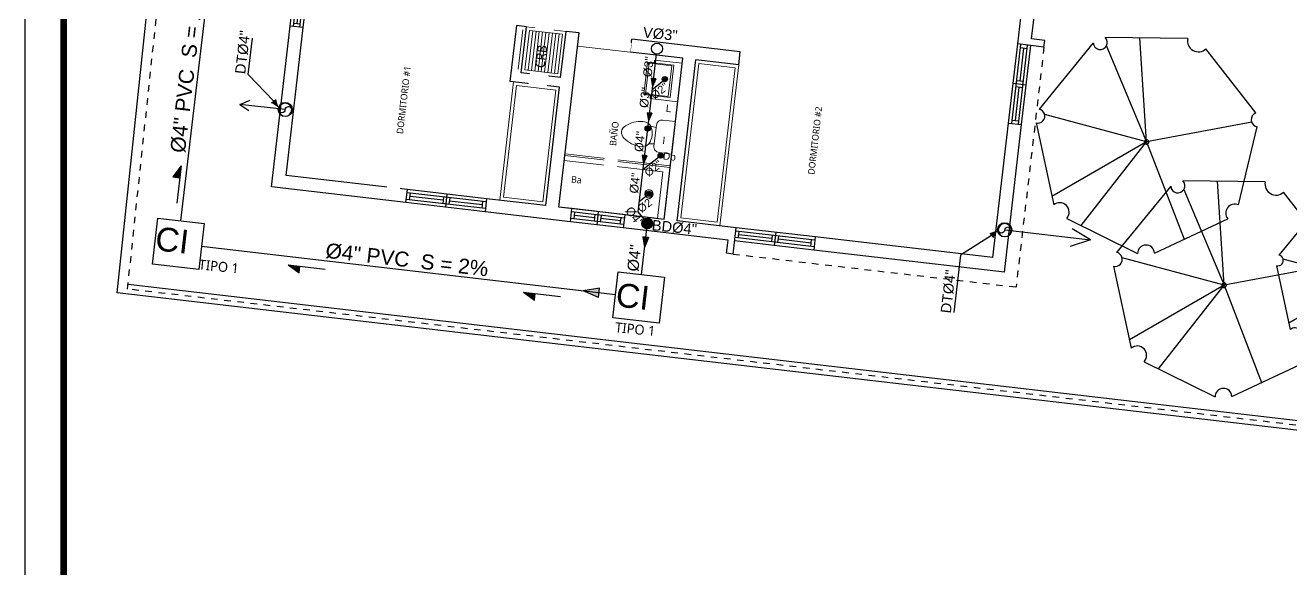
# Model space of a CAD drawing. Header units: feet. Extents: x 1019 to 2236, y -546 to 122.
# Drawn here: x 1054.27 to 1073.39, y 84.56 to 92.77 of the extents above; entities that cross this region are included whole.
import ezdxf

# ---------------------------------------------------------------- set-up
doc = ezdxf.new("R2010")
doc.units = ezdxf.units.FT
doc.header["$LTSCALE"] = 0.05
doc.header["$MEASUREMENT"] = 0
doc.linetypes.add('DASHDOT', pattern=[25.4, 12.7, -6.35, 0, -6.35])
doc.linetypes.add('HIDDEN', pattern=[9.524999999999999, 6.35, -3.175])
for name, color, linetype, lineweight in [('A-WALL', 7, 'Continuous', 25), ('arq-pisos', 251, 'Continuous', 5), ('closet', 8, 'Continuous', 5), ('I-FURN', 8, 'Continuous', 0), ('None', 7, 'Continuous', 5), ('P-SANR-FIXT', 8, 'Continuous', 9)]:
    doc.layers.add(name, color=color, linetype=linetype, lineweight=lineweight)
for name, color, linetype in [('AGUASNEGRAS', 4, 'Continuous'), ('ANNDTTEXT', 2, 'Continuous'), ('MARCO', 1, 'Continuous'), ('PERT-VENT', 8, 'Continuous'), ('PISO', 8, 'Continuous'), ('SOLAR', 2, 'DASHDOT'), ('TELEFONO', 3, 'DASHDOT'), ('TEXTO', 2, 'Continuous'), ('TEXXT', 2, 'Continuous'), ('TXT', 2, 'Continuous'), ('VUELO', 8, 'HIDDEN')]:
    doc.layers.add(name, color=color, linetype=linetype)
doc.layers.add('PLANTS', color=7, linetype='Continuous', true_color=0x005716)
doc.styles.add('ads', font='trebuc.ttf', dxfattribs={"height": 0.14})
doc.styles.add('DAMIAN', font='arial.ttf', dxfattribs={"height": 0.12})
doc.styles.add('grd', font='arial.ttf', dxfattribs={"height": 0.15})

# ---------------------------------------------------------------- blocks, each defined once
blk = doc.blocks.new('ARBOL4')
at = {"layer": 'PLANTS'}
for p, q in [((-0.2152249999999469, 0.439233999999459), (-0.4456980000000215, 0.1737880000000303)), ((0.1899800000000766, 0.4429339999996671), (-0.1577720000000511, 0.4574759999995592)), ((-0.1720059999998114, 0.4302120000001821), (-2.842170943040401e-14, -2.842170943040401e-14)), ((0.4654390000000319, 0.1266879999993478), (0.2585340000000258, 0.409627999999401)), ((-2.842170943040401e-14, -2.842170943040401e-14), (0.3816190000001995, 0.241315999999614)), ((-0.4742929999997898, 0.08768700000015883), (-0.409358999999796, -0.2639520000002733)), ((0.392021000000085, -0.274733000000225), (0.4821400000000438, 0.05578199999942512)), ((-2.842170943040401e-14, -2.842170943040401e-14), (-0.4366259999997339, -0.1162990000002821)), ((-0.3737299999998243, -0.2515890000004504), (-2.842170943040401e-14, -2.842170943040401e-14)), ((-2.842170943040401e-14, -2.842170943040401e-14), (-0.03092599999993695, -0.456175000000286)), ((0.4102560000000892, -0.2078570000003594), (-2.842170943040401e-14, -2.842170943040401e-14)), ((-2.842170943040401e-14, -2.842170943040401e-14), (0.3113290000000859, -0.3563519999998164)), ((-0.3758429999998327, -0.3099650000004033), (-0.04903399999969338, -0.4845290000003217)), ((0.01192100000022833, -0.4854180000002373), (0.3453370000001712, -0.3416919999999948))]:
    blk.add_line(p, q, dxfattribs=at)
for centre, radius, start, end in [((-0.1890739999999198, 0.4564700000000528), 0.031319, 213.3860779999999, 1.840691), ((0.2283990000000529, 0.4348030000000733), 0.03927, 168.050674, 320.127319), ((-0.473469999999935, 0.1352120000001094), 0.047533, 269.007996, 54.24858100000002), ((0.4743880000000615, 0.09137699999971005), 0.036427, 104.220505, 282.2873540000001), ((-2.842170943040401e-14, -2.842170943040401e-14), 0.01, 0, 180), ((-2.842170943040401e-14, -2.842170943040401e-14), 0.01, 180, 0), ((-0.3836719999999616, -0.2804550000001029), 0.030531, 284.858551, 147.280869), ((0.3713179999999454, -0.3100519999998426), 0.04094, 59.622765, 230.608597), ((-0.01854299999970976, -0.4840420000000734), 0.030495, 357.413361, 180.915833)]:
    blk.add_arc(centre, radius, start, end, dxfattribs=at)
blk = doc.blocks.new('A$C7FF54E45')
at = {"layer": 'SOLAR', "linetype": 'Continuous', "ltscale": 0.15}
blk.add_lwpolyline([(66.12439063489487, 33.19073778585782), (34.85326115934302, 30.69303219857058), (7.64207501328726, 28.4957053047721), (3.319787832314888, 28.11882106983016), (3.337749360746864, 28.27095638539677), (7.629523272532112, 28.64517999885947), (34.84118782851991, 30.8425455246751), (66.26041392086577, 33.35208002717455), (68.07844138191501, 13.24573084471501), (60.53048330554344, 11.74891307491532), (47.10206688813489, 9.085955476254487), (34.37258560389824, 6.546204599224227), (24.07346573315488, 4.556692042189896), (22.00701846450744, 4.130631699119592), (9.48062037922141, 1.695746566919575), (-0.01846821274951078, -0.1564250363915347), (-1.382724974519078e-07, 7.571654450089227e-07)], dxfattribs=at)
at = {"layer": 'SOLAR', "ltscale": 0.03}
blk.add_lwpolyline([(3.342090906178328, 28.19605037381348), (7.635799142909406, 28.57044265181576), (34.84722449393146, 30.76778886162284), (66.11763627584796, 33.26543715339218), (67.91689886889199, 13.36661673304383), (60.5013053518505, 11.89604786692011), (47.07280333487989, 9.233073293211948), (34.34368576593803, 6.693394983650723), (24.0440946311177, 4.70379139109), (21.97756189070714, 4.277713425441434), (9.45199902991493, 1.842990644436725), (-1.382724974519078e-07, 7.571654450089227e-07), (3.327512875918927, 28.18425269225123)], dxfattribs=at)
blk = doc.blocks.new('bath_sink_6127 - bath_sink_6127-V2-Nivel 1')
at = {"layer": 'I-FURN'}
for p, q in [((0.2932721242284484, 0.2973634196449613), (-0.1268150819034933, 0.2973634196449627)), ((-0.1268150819034933, 0.2973634196449627), (-0.1268150819034946, -0.289999999999918)), ((0.3948721242284947, 0.244197098343593), (-0.00517787577150471, 0.2441970983435943)), ((-0.005177875771504733, 0.2441970983435943), (-0.005177875771505523, -0.2447529016564045)), ((0.02540000000001694, -0.233573350081481), (0.02540000000001694, 0.2330175467686728)), ((0.02540000000001694, 0.2330175467686723), (0.3694721242284942, 0.2330175467686723)), ((0.2932721242284481, 0.2441970983435944), (0.2932721242284484, 0.2973634196449613)), ((0.3694721242284941, 0.2330175467686775), (0.3694721242284941, -0.2335733500814858)), ((0.3948721242284938, -0.2447529016564058), (0.3948721242284947, 0.244197098343593)), ((0.2932721242284472, -0.2899999999999167), (-0.1268150819034946, -0.2899999999999154)), ((-0.005177875771505523, -0.2447529016564045), (0.3948721242284938, -0.2447529016564058)), ((0.3694721242284942, -0.2335733500814807), (0.02540000000001696, -0.2335733500814807)), ((0.2932721242284472, -0.2899999999999167), (0.2932721242284473, -0.2447529016564057))]:
    blk.add_line(p, q, dxfattribs=at)
blk = doc.blocks.new('Toilet_-_Tank_-_3D_4840 - 17_ High_ Seat Not Visible-536545-Nivel 1')
at = {"layer": 'P-SANR-FIXT'}
for p, q in [((0.2476258363328864, 0.4889258363328838), (-0.2476258363328857, 0.4889258363328838)), ((-0.2476258363328857, 0.4889258363328838), (-0.2476258363328857, 0.2984499999999989)), ((0.2476258363328864, 0.2984499999999979), (0.2476258363328864, 0.4889258363328838)), ((-0.1587499999999996, 0.2095741636671119), (-0.1228227001383719, 0.2095741636671119)), ((-0.1228227001383719, 0.209574163667112), (-0.1323182423362183, 0.1269999999999984)), ((-0.1228227001383719, 0.209574163667112), (0.1228227001383716, 0.2095741636671112)), ((0.1323182423362183, 0.1269999999999985), (0.1228227001383717, 0.209574163667112)), ((0.1228227001383716, 0.2095741636671119), (0.1587500000000004, 0.2095741636671119))]:
    blk.add_line(p, q, dxfattribs=at)
for centre, radius, start, end in [((-0.1587499999999996, 0.2984499999999989), 0.08887583633288604, 179.9999999999996, 269.9999999999993), ((0.1587500000000005, 0.2984499999999978), 0.08887583633288583, 269.9999999999992, 359.9999999999994), ((-0.02331864923591017, 0.007910525712840958), 0.1673683974361928, 151.0596079578276, 182.709045809198), ((-0.08273453245117764, 0.04076452774261166), 0.09947412206910106, 119.8980596429818, 151.0596079578277), ((0.0004739876760373714, -0.1039508645836898), 0.2664058524199138, 90.10194035701348, 119.8980596429869), ((-0.0004739876760373714, -0.1039508645836898), 0.2664058524199137, 60.10194035701269, 89.89805964298655), ((0.0827345324511767, 0.04076452774261085), 0.09947412206910214, 28.9403920421724, 60.10194035701792), ((0.02331864923591057, 0.007910525712841026), 0.1673683974361924, 357.2909541908008, 28.9403920421724), ((0.2504921340931855, 0.02086643994664056), 0.4414855271105832, 182.7090458091983, 218.5058436468638), ((-0.2504921340931864, 0.0208664399466408), 0.4414855271105845, 321.4941563531354, 357.2909541908008), ((0.01132314851053924, -0.1694169915572533), 0.1358557053170789, 218.5058436468638, 265.2190295547949), ((-0.01132314851053903, -0.1694169915572534), 0.1358557053170788, 274.780970445204, 321.494156353135)]:
    blk.add_arc(centre, radius, start, end, dxfattribs=at)
blk = doc.blocks.new('A$C72735B25')
at = {"layer": 'PERT-VENT', "extrusion": (-1.278784469221317e-17, -1.317132383339921e-15, -1)}
for p, q in [((5.542845258332818e-07, -1.311699406869593e-07), (5.542842984596064e-07, 1.203204261639257)), ((0.05000055428459405, -1.311699406869593e-07), (0.0500005542845372, 1.203204261639257)), ((0.1000005542845486, 0.6482687319012257), (0.1000005542844917, 1.149373335422865)), ((0.1500005542847305, -1.311699406869593e-07), (0.1500005542845599, 1.203204261639257)), ((0.2000005542845713, -1.311699406869593e-07), (0.2000005542844008, 1.203204261639257)), ((0.2000005542845145, 0.6016020652346015), (5.542846963635384e-07, 0.6016020652346015)), ((0.1500005542846168, 0.6482687319013394), (0.05000055428465089, 0.6482687319012257)), ((0.1500005542846736, 0.5549353985679772), (0.05000055428465089, 0.5549353985680909)), ((0.1000005542846054, 0.04987092830617712), (0.1000005542845486, 0.5549353985680909)), ((0.05000055428436667, 0.04987092830629081), (0.1500005542848442, 0.04987092830617712))]:
    blk.add_line(p, q, dxfattribs=at)
at = {"layer": 'PERT-VENT', "extrusion": (-1.278784469221317e-17, 1.317132383339921e-15, -1)}
blk.add_line((0.05000055428436667, 1.153333202162912), (0.1500005542848442, 1.153333202163026), dxfattribs=at)
blk = doc.blocks.new('A$C7995192D')
at = {"layer": 'TELEFONO'}
blk.add_hatch(color=256, dxfattribs=at).paths.add_polyline_path([(0.6383035587205086, 0.1161778009482077), (0.4371526585673564, 0.1161778009482077), (0.4371526585673564, -3.711548397746902e-17)])
for p, q in [((0.6383035587205086, 0.1161778009482077), (0, 0.1161778009482077)), ((0.4371526585673564, 0), (0.4371526585673564, 0.1161778009482077)), ((0.6383035587205086, 0.1161778009482077), (0.4371526585673564, 0))]:
    blk.add_line(p, q, dxfattribs=at)
blk = doc.blocks.new('A$C206B62E9')
at = {"color": 2}
blk.add_circle((0.1249998011314801, 0.1250000739065626), 0.125000000000004, dxfattribs=at)
for centre, start, end in [((0.06261948669583717, 0.1288661275681307), 356.453599030686, 176.453599030686), ((0.1873801155670662, 0.1211340202450515), 176.453599030686, 356.453599030686)]:
    blk.add_arc(centre, 0.062500000000002, start, end, dxfattribs=at)

msp = doc.modelspace()

# ---------------------------------------------------------------- hatches: boundary and pattern name
at = {"layer": 'AGUASNEGRAS'}
for points in [[(1063.727718512156, 91.96690621250777), (1063.748126264942, 91.84378993723551), (1063.796281344282, 91.9589210882964)], [(1063.66824359502, 91.44701146408927), (1063.688651347806, 91.32389518881702), (1063.736806427146, 91.43902633987791)], [(1063.592590965284, 90.80356583573023), (1063.61299871807, 90.68044956045786), (1063.66115379741, 90.7955807115189)], [(1063.599602034041, 89.57160359977546), (1063.626132112662, 89.41155244192127), (1063.688733715805, 89.5612229383007)], [(1062.945397120317, 88.79397191653545), (1062.699164569772, 88.75315641096422), (1062.929426871894, 88.65684625228324)]]:
    msp.add_hatch(color=256, dxfattribs=at).paths.add_polyline_path(points)
at = {"layer": 'AGUASNEGRAS', "ltscale": 3}
h = msp.add_hatch(color=256, dxfattribs=at)
h.dxf.hatch_style = 1
edge = h.paths.add_edge_path()
edge.add_arc((1063.934937411709, 91.95419183204594), 0.03937495791755904, 83.35701266037803, 443.357012660378)
h = msp.add_hatch(color=256, dxfattribs=at)
h.dxf.hatch_style = 1
edge = h.paths.add_edge_path()
edge.add_arc((1063.674431178899, 91.20792833065236), 0.03937495791755904, 83.35701266037803, 443.357012660378)
h = msp.add_hatch(color=256, dxfattribs=at)
h.dxf.hatch_style = 1
edge = h.paths.add_edge_path()
edge.add_arc((1063.871215542434, 90.79921630039713), 0.03937495791755904, 83.35701266037803, 443.357012660378)
h = msp.add_hatch(color=256, dxfattribs=at)
h.dxf.hatch_style = 1
edge = h.paths.add_edge_path()
edge.add_arc((1063.693033612117, 90.21967353855153), 0.03937495791755904, 83.35701266037803, 443.357012660378)
h = msp.add_hatch(color=256, dxfattribs=at)
h.dxf.hatch_style = 1
edge = h.paths.add_edge_path()
edge.add_arc((1063.668175814462, 89.772678621368), 0.08123137722486716, 83.35701266037803, 443.357012660378)
at = {"layer": 'arq-pisos'}
h = msp.add_hatch(dxfattribs=at)
h.set_pattern_fill('AR-HBONE', color=256, scale=0.06, angle=90)
h.set_pattern_definition([(135, (856.7926709093537, 405.3665278798775), (-0.3394112549695428, 4.742829794065559e-17), [0.72, -0.24]), (225, (856.6229652818536, 405.5362335073775), (-0.3394112549695428, 4.742829794065559e-17), [0.72, -0.24])])
edge = h.paths.add_edge_path()
edge.add_line((1103.570164865582, 105.027872847373), (1103.832102220993, 105.8365067747257))
edge.add_line((1103.832102220993, 105.8365067747257), (1102.289148716652, 106.336145888488))
edge.add_line((1102.289148716652, 106.336145888488), (1097.934106870986, 92.88718464379667))
edge.add_arc((1096.982743335552, 93.19525512833992), 0.9999999999999731, 270.0736793270418, 342.05701266037374, ccw=False)
edge.add_line((1096.984029282045, 92.19525595516949), (1087.178435507194, 92.18264647581589))
edge.add_line((1087.178435507194, 92.18264647581589), (1087.178435507195, 95.35206495829459))
edge.add_line((1087.178435507195, 95.35206495829459), (1085.174362387643, 95.34948782536378))
edge.add_line((1085.174362387643, 95.34948782536378), (1085.178439943499, 92.17863079041626))
edge.add_line((1085.178439943499, 92.17863079041626), (1080.465201124013, 92.17256981247363))
edge.add_line((1080.465201124013, 92.17256981247363), (1070.904063599245, 98.35047404101408))
edge.add_line((1070.904063599245, 98.35047404101408), (1070.672698766311, 96.36390153690468))
edge.add_line((1070.672698766311, 96.36390153690468), (1079.234423259103, 90.83176544843207))
edge.add_arc((1079.777134830062, 91.67168458188894), 0.9999999999996191, 237.131581299419, 270.0736793270483)
edge.add_line((1079.778420776555, 90.67168540871886), (1080.467131900396, 90.67112725911409))
edge.add_line((1080.467131900396, 90.67112725911409), (1087.643781578432, 90.68035605423074))
edge.add_line((1087.643781578432, 90.68035605423074), (1087.64377972179, 90.68179984783467))
edge.add_line((1087.64377972179, 90.68179984783467), (1096.139869125129, 90.69272537324184))
edge.add_line((1096.139869125129, 90.69272537324184), (1096.327007298171, 89.54880448624306))
edge.add_arc((1097.313888600914, 89.71025198327148), 1.000000000000092, 189.2909241103291, 252.0570126603703)
edge.add_line((1097.00581811637, 88.7588884478375), (1116.043871448137, 82.59398712860059))
edge.add_line((1116.043871448137, 82.59398712860059), (1116.351941932679, 83.5453506640282))
edge.add_line((1116.351941932679, 83.5453506640282), (1097.89039010357, 89.52356930031203))
edge.add_line((1097.89039010357, 89.52356930031203), (1102.973553098533, 105.2210676349735))
edge.add_line((1102.973553098533, 105.2210676349735), (1103.570164865582, 105.027872847373))
h.paths.add_polyline_path([(1106.586763084701, 104.9444926545422), (1106.32482572929, 104.1358587271894), (1107.542647689461, 103.7415036910926), (1109.072801628794, 108.5016238405557), (1108.705004318849, 108.6207239440054), (1108.218579942385, 108.6227799987945), (1106.985650112821, 104.8153250803667)])
at = {"layer": 'TEXTO'}
for points in [[(1058.098499468402, 91.52310479660594), (1058.06089884735, 91.646396211488), (1057.989079985568, 91.59708467452003)], [(1058.098499468402, 91.52310479660594), (1058.06089884735, 91.646396211488), (1057.989079985568, 91.59708467452003)], [(1068.965002399454, 89.67217009091354), (1068.899966974001, 89.56088229677954), (1068.841464940554, 89.6254352879456)], [(1068.965002399454, 89.67217009091354), (1068.899966974001, 89.56088229677954), (1068.841464940554, 89.6254352879456)]]:
    msp.add_hatch(color=2, dxfattribs=at).paths.add_polyline_path(points)

# ---------------------------------------------------------------- linework, layer by layer
at = {"layer": 'A-WALL'}
for p, q in [((1069.474721469967, 92.56095211584939), (1069.532562742322, 93.05759579243848)), ((1057.988907245222, 90.32464541523046), (1058.271958473664, 92.75501385344012)), ((1057.988907245222, 90.32464541523046), (1058.271958473664, 92.75501385344012)), ((1058.210700978927, 90.50016618234783), (1058.470615724075, 92.73187737014658)), ((1061.597445335142, 91.91789770334978), (1061.695775389139, 92.76219101759602)), ((1061.844768326948, 92.7448386551259), (1061.695775389139, 92.76219101759602)), ((1061.76379063542, 92.0495382786878), (1061.844768326948, 92.7448386551259)), ((1069.264496042031, 92.4847605245006), (1069.310769008618, 92.88207502532116)), ((1062.332838924952, 90.02008415400783), (1062.639397328591, 92.65229272195194)), ((1062.359762386653, 91.98012882880731), (1062.44074007818, 92.67542920524538)), ((1062.639397328591, 92.65229272195194), (1062.44074007818, 92.67542920524538)), ((1063.410889846941, 92.36108953836717), (1063.434026330235, 92.55974678877797)), ((1065.072948646124, 92.3688708016066), (1063.434026330235, 92.55974678877791)), ((1069.661810478731, 92.43848700735046), (1069.673378720378, 92.53781563255593)), ((1064.205518848585, 92.26854360519313), (1063.410889846941, 92.36108953836717)), ((1065.049812162831, 92.17021355119584), (1065.072948646124, 92.3688708016066)), ((1063.922096928239, 89.83499228765994), (1064.205518848585, 92.26854360519313)), ((1064.12075417865, 89.81185580436646), (1064.404176098996, 92.24540712189963)), ((1065.049812162831, 92.17021355119586), (1064.404176098996, 92.24540712189963)), ((1062.359762386653, 91.98012882880732), (1061.76379063542, 92.0495382786878)), ((1062.342410024183, 91.83113589099918), (1061.597445335142, 91.91789770334978)), ((1062.134181674542, 90.04322063730127), (1062.342410024183, 91.83113589099918)), ((1068.888528188511, 89.25658020532258), (1069.125306450366, 91.28963414271168)), ((1069.064048955629, 89.03478647161822), (1069.323963700777, 91.26649765941823)), ((1060.045097665904, 90.28652440378644), (1058.210700978927, 90.50016618234783)), ((1060.02196118261, 90.08786715337558), (1057.988907245222, 90.32464541523046)), ((1062.134181674542, 90.04322063730127), (1061.240224047693, 90.14733481212205)), ((1062.506768252408, 89.79847576625534), (1061.217087564399, 89.94867756171124)), ((1062.529904735701, 89.99713301666604), (1062.332838924952, 90.02008415400783)), ((1063.922096928239, 89.83499228765994), (1063.72503111749, 89.85794342500176)), ((1064.888722581635, 89.52106305451208), (1063.304580133376, 89.70555914117747)), ((1065.011187690134, 89.70815206327569), (1064.12075417865, 89.81185580436646)), ((1068.888528188511, 89.25658020532258), (1066.206314071922, 89.5689624716113)), ((1064.964914659426, 89.31083701189073), (1064.86558603422, 89.3224052535375)), ((1069.064048955629, 89.03478647161822), (1066.183177588629, 89.37030522120031))]:
    msp.add_line(p, q, dxfattribs=at)
at = {"layer": 'A-WALL', "extrusion": (1.854588048468723e-15, -8.491321539990833e-16, -1)}
msp.add_line((1058.470615724075, 92.73187737014662), (1058.271958473664, 92.7550138534401), dxfattribs=at)
at = {"layer": 'A-WALL', "extrusion": (1.84750207858995e-15, -8.483068912745708e-16, -1)}
for p, q in [((1069.673378720378, 92.53781563255593), (1069.474721469967, 92.5609521158494)), ((1069.661810478731, 92.4384870073505), (1069.26449597791, 92.48475997393739)), ((1069.125306386245, 91.28963359214842), (1069.323963636656, 91.26649710885499)), ((1069.125306450367, 91.28963414271163), (1069.323963700777, 91.2664976594182))]:
    msp.add_line(p, q, dxfattribs=at)
at = {"layer": 'A-WALL', "extrusion": (1.306810159731764e-15, -1.65071047238498e-16, -1)}
for p, q in [((1061.240224047693, 90.14733481212217), (1061.217087564399, 89.9486775617113)), ((1062.506768252408, 89.79847576625528), (1062.529904735701, 89.99713301666604)), ((1064.964914659426, 89.31083701189073), (1065.011187626013, 89.70815151271299)), ((1064.86558603422, 89.32240525353747), (1064.888722517514, 89.52106250394837))]:
    msp.add_line(p, q, dxfattribs=at)
at = {"layer": 'A-WALL', "extrusion": (1.306810159731808e-15, -1.650710472381542e-16, -1)}
msp.add_line((1062.506768252409, 89.79847576625488), (1062.529904735703, 89.99713301666574), dxfattribs=at)
at = {"layer": 'AGUASNEGRAS', "ltscale": 3}
for p, q in [((1056.623782857273, 89.8116449112505), (1057.168712933051, 94.49058894726203)), ((1063.805224108533, 92.33095828489469), (1063.527917356294, 89.9499137578802)), ((1063.742831295731, 91.7983256369334), (1063.938548358265, 91.9532101252371)), ((1063.602095254949, 90.5868289364408), (1063.839979079499, 90.77508290859983)), ((1063.546140253174, 90.10638138275185), (1063.722418514125, 90.24588259891122)), ((1063.527917356294, 89.9499137578802), (1063.617766901608, 89.83637695847914)), ((1063.658778772452, 89.69199261113512), (1063.578382229755, 89.00168216455235)), ((1063.189985626595, 88.69599326611164), (1056.931533259687, 89.42487971918867))]:
    msp.add_line(p, q, dxfattribs=at)
at = {"layer": 'AGUASNEGRAS'}
for points in [[(1063.796281344282, 91.9589210882964), (1063.727718512156, 91.96690621250777), (1063.748126264942, 91.84378993723551)], [(1063.796281344282, 91.9589210882964), (1063.748126264942, 91.84378993723551)], [(1063.736806427146, 91.43902633987794), (1063.66824359502, 91.44701146408927), (1063.688651347806, 91.32389518881702)], [(1063.736806427146, 91.43902633987794), (1063.688651347806, 91.32389518881702)], [(1063.66115379741, 90.7955807115189), (1063.592590965284, 90.80356583573025), (1063.61299871807, 90.68044956045786)], [(1063.66115379741, 90.7955807115189), (1063.61299871807, 90.68044956045786)], [(1063.688733715805, 89.56122293830082), (1063.599602034041, 89.57160359977546), (1063.626132112662, 89.41155244192127)], [(1063.688733715805, 89.56122293830082), (1063.626132112662, 89.41155244192127)], [(1062.929426871894, 88.65684625228347), (1062.945397120317, 88.79397191653568), (1062.699164569772, 88.75315641096422)], [(1062.929426871894, 88.65684625228347), (1062.699164569772, 88.75315641096422)]]:
    msp.add_lwpolyline(points, dxfattribs=at)
for points in [[(1056.195063153738, 89.15972896755817), (1056.275709354485, 89.85218305806104), (1056.97185636006, 89.77110676443992), (1056.891210159313, 89.07865267393704)], [(1063.149662526221, 88.34976622086002), (1063.230308726968, 89.0422203113629), (1063.926455732542, 88.9611440177418), (1063.845809531796, 88.2686899272389)]]:
    msp.add_lwpolyline(points, close=True, dxfattribs=at)
at = {"layer": 'AGUASNEGRAS', "ltscale": 3}
for centre, radius in [((1063.814978556821, 92.4147130998169), 0.08432092435486992), ((1063.934937411709, 91.95419183204594), 0.03937495791755904), ((1063.674431178899, 91.20792833065236), 0.03937495791755904), ((1063.870855317584, 90.79951741765414), 0.03937495791755904), ((1063.871215542434, 90.79921630039713), 0.03937495791755904), ((1063.693033612117, 90.21967353855153), 0.03937495791755904), ((1063.668175814462, 89.772678621368), 0.08123137722486716)]:
    msp.add_circle(centre, radius, dxfattribs=at)
at = {"layer": 'ANNDTTEXT', "ltscale": 0.5}
for centre in [(1058.198694450535, 91.49503436623235), (1058.198694450535, 91.49503436623235), (1069.068970679932, 89.67636296113074), (1069.068970679932, 89.67636296113074)]:
    msp.add_circle(centre, 0.1072194386412913, dxfattribs=at)
at = {"layer": 'closet'}
for p, q in [((1062.44074007818, 92.67542920524538), (1061.844768326948, 92.74483865512586)), ((1064.766390242486, 89.73666223366261), (1065.049812162831, 92.17021355119584)), ((1061.438881298103, 90.12419832882867), (1061.647109647745, 91.9121135825264))]:
    msp.add_line(p, q, dxfattribs=at)
msp.add_lwpolyline([(1064.722510050706, 89.79211066708872), (1064.994363729405, 92.12633335941644), (1064.448056290775, 92.18995868847352), (1064.176202612076, 89.85573599614581)], close=True, dxfattribs=at)
at = {"layer": 'P-SANR-FIXT'}
for p, q in [((1062.426865593057, 90.82742721967799), (1064.016123596345, 90.64233535332997)), ((1062.332838924952, 90.02008415400809), (1062.423927259679, 90.80219774887573)), ((1062.415112259544, 90.72650933646914), (1063.903452379623, 90.55317080363425)), ((1064.013185262966, 90.61710588252775), (1062.423927259679, 90.8021977488757)), ((1063.922096928239, 89.83499228765994), (1064.013185262966, 90.61710588252772)), ((1063.936418411399, 89.95796112566428), (1064.013185262967, 90.61710588252767)), ((1064.016123596345, 90.64233535333001), (1064.013185262967, 90.61710588252767)), ((1064.016123596344, 90.64233535333), (1064.013185262966, 90.61710588252772)), ((1063.903452379623, 90.55317080363425), (1063.821179045031, 89.846745621173)), ((1063.73996899365, 90.2372208183113), (1063.651387015516, 90.24753745892191)), ((1063.652413602675, 90.25635206482896), (1063.740995580809, 90.24603542421818)), ((1063.733653621556, 90.18299501227368), (1063.645071643422, 90.19331165288438)), ((1063.646098230581, 90.20212625879114), (1063.734680208715, 90.19180961818051)), ((1063.736811307603, 90.21010791529243), (1063.648229329469, 90.22042455590307)), ((1063.649255916628, 90.22923916180993), (1063.737837894762, 90.21892252119919)), ((1063.821179045031, 89.846745621173), (1062.332838924953, 90.02008415400809))]:
    msp.add_line(p, q, dxfattribs=at)
for centre, radius, start, end in [((1063.693033612115, 90.21967353855125), 0.06350000000000013, 353.3570126603714, 173.3570126603714), ((1063.693033612115, 90.21967353855125), 0.06349999999999995, 353.3570126603714, 173.3570126603714), ((1063.651900309096, 90.25194476187544), 0.004437092473903962, 83.35701266036536, 263.3570126603653), ((1063.740482287229, 90.24162812126477), 0.004437092473903967, 263.3570126603653, 83.35701266036536), ((1063.693033612115, 90.21967353855125), 0.06350000000000014, 173.3570126603714, 353.3570126603714), ((1063.693033612115, 90.21967353855125), 0.06349999999999992, 173.3570126603714, 353.3570126603714), ((1063.645584937002, 90.19771895583771), 0.00443709247390396, 83.35701266036536, 263.3570126603653), ((1063.648742623049, 90.22483185885669), 0.00443709247390396, 83.35701266036536, 263.3570126603653), ((1063.734166915136, 90.18740231522705), 0.004437092473903958, 263.3570126603653, 83.35701266036536), ((1063.737324601182, 90.21451521824585), 0.004437092473903963, 263.3570126603653, 83.35701266036536)]:
    msp.add_arc(centre, radius, start, end, dxfattribs=at)
at = {"layer": 'PERT-VENT', "extrusion": (-1.309768817282613e-15, 1.396670665857895e-16, -1)}
msp.add_line((1062.562088610986, 89.84237087418555), (1062.573656852632, 89.94169949939155), dxfattribs=at)
at = {"layer": 'PERT-VENT', "extrusion": (1.306810159731764e-15, -1.65071047238498e-16, -1)}
msp.add_line((1063.658142517267, 89.71471969186547), (1063.669710758914, 89.81404831707137), dxfattribs=at)
at = {"layer": 'TEXTO', "color": 2}
for p, q in [((1057.638264420233, 92.02295973618794), (1057.702286385185, 92.57037467956829)), ((1057.638264420233, 92.02295973618794), (1057.702286385185, 92.57037467956829)), ((1058.024205069252, 91.6218321749707), (1057.638264420233, 92.02295973618794)), ((1058.024205069252, 91.6218321749707), (1057.638264420233, 92.02295973618794)), ((1058.198694450535, 91.49503436623033), (1057.513782007736, 91.57069165138755)), ((1057.989079985568, 91.59708467452003), (1058.060898847349, 91.64639621148817)), ((1057.989079985568, 91.59708467452003), (1058.060898847349, 91.64639621148817)), ((1069.068970679933, 89.67636296112644), (1070.363299044392, 89.52498703288799)), ((1068.869931610071, 89.59325052432933), (1068.401846032365, 89.2920041187449)), ((1068.869931610071, 89.59325052432933), (1068.401846032365, 89.2920041187449)), ((1068.841464940554, 89.6254352879456), (1068.899966974, 89.56088229677971)), ((1068.841464940554, 89.6254352879456), (1068.899966974, 89.56088229677971)), ((1068.401846032365, 89.2920041187449), (1068.300606600902, 88.42636405780615)), ((1068.401846032365, 89.2920041187449), (1068.300606600902, 88.42636405780615))]:
    msp.add_line(p, q, dxfattribs=at)
for points in [[(1057.513782007736, 91.57069165138753), (1057.667972001048, 91.63445327419241)], [(1057.513782007736, 91.57069165138755), (1057.650136634614, 91.4813131097659)], [(1070.363299044392, 89.52498703288799), (1070.088430086603, 89.69027004982613)], [(1070.363299044392, 89.52498703288799), (1070.057708868096, 89.42759060689477)]]:
    msp.add_lwpolyline(points, dxfattribs=at)
at = {"layer": 'VUELO', "ltscale": 0.02}
for p, q in [((1069.661810478731, 92.43848700735046), (1069.239569658625, 88.81299218735062)), ((1064.964914659426, 89.31083701189073), (1069.239569658625, 88.81299218735064))]:
    msp.add_line(p, q, dxfattribs=at)

# ---------------------------------------------------------------- block references
at = {"rotation": 353.3570126603742}
for p in [(1058.271958488838, 92.75501398372951), (1069.125305850856, 91.28963378655811)]:
    msp.add_blockref('A$C72735B25', p, dxfattribs=at)
at = {"layer": 'AGUASNEGRAS', "yscale": 0.887250000003405, "zscale": 0.8872500000034051}
for p, xscale, rotation in [((1056.456852077215, 90.09132647965926, 2.999999999999989), -0.8872500000034054, 263.357012660378), ((1058.793105269707, 88.98159999391491, 2.999999999999989), -0.8872500000034057, 353.357012660378), ((1062.349303621559, 88.56742974044685, 2.999999999999989), -0.8872500000034057, 353.357012660378)]:
    msp.add_blockref('A$C7995192D', p, dxfattribs=dict(at, xscale=xscale, rotation=rotation))
at = {"layer": 'I-FURN', "rotation": 173.3570126603742}
msp.add_blockref('bath_sink_6127 - bath_sink_6127-V2-Nivel 1', (1064.037286389582, 91.92028059337747), dxfattribs=at)
at = {"layer": 'None', "lineweight": 15, "rotation": 258.7903459937169}
for p, xscale, yscale, zscale in [((1071.212161077481, 91.00458121000167), 3.487943930335798, 3.487943930335798, 3.487943930335798), ((1072.382540500925, 88.83952953396386), 3.487943930335798, 3.487943930335798, 3.487943930335798), ((1074.473739331531, 88.91012247379206), 2.714450404586388, 2.714450404586388, 2.714450404586388)]:
    msp.add_blockref('ARBOL4', p, dxfattribs=dict(at, xscale=xscale, yscale=yscale, zscale=zscale))
at = {"layer": 'PISO', "rotation": 168.7903459937098}
msp.add_blockref('A$C7FF54E45', (1127.139712864306, 108.5591476889058), dxfattribs=at)
at = {"layer": 'TEXTO', "color": 2, "xscale": -0.7874921249995418, "yscale": 0.7874921249995168, "zscale": 0.7874921249995168, "rotation": 353.329375117482}
for p in [(1058.284769846455, 91.38279483182896), (1058.284769846455, 91.38279483182896), (1069.155046075852, 89.56412342672724), (1069.155046075852, 89.56412342672724)]:
    msp.add_blockref('A$C206B62E9', p, dxfattribs=at)

# ---------------------------------------------------------------- texts
at = {"layer": 'TEXTO', "char_height": 0.3599999999999999, "width": 5.039483156589539, "attachment_point": 9, "rotation": 353.357012660378, "style": 'grd'}
for insert in [(1056.719316781339, 89.30759668270657), (1063.677309696047, 88.45864356448068)]:
    msp.add_mtext('CI', dxfattribs=dict(at, insert=insert))
at = {"layer": 'TEXXT', "style": 'DAMIAN'}
for s, insert, char_height, width, attachment_point, rotation in [('%%C4" PVC  S = 2%', (1056.459561746324, 90.85673726467228), 0.2258867519999999, 3.504140639999999, 1, 83.41220621249208), ('{\\fArial|b0|i0|c238|p34;V%%C}3{\\fArial|b0|i0|c238|p34;"}', (1064.132333628329, 92.69062489624626), 0.1584, 4.181759999999999, 3, 354.34553737070286), (' DT%%C4"', (1057.59216211838, 91.96337697736638), 0.156, 3.7752, 7, 83.3293751174553), (' DT%%C4"', (1057.59216211838, 91.96337697736638), 0.156, 3.7752, 7, 83.3293751174553), (' %%C3"', (1063.637662331902, 92.30230922431231), 0.132, 3.484799999999999, 3, 83.35701266037803), (' %%C3"', (1063.583549195233, 91.83767651390785), 0.132, 3.484799999999999, 3, 83.35701266037803), (' %%C2"', (1063.926524821886, 91.91123988470876), 0.12, 2.903999999999999, 3, 38.35701266037794), (' L', (1064.041195834592, 91.56100115791935), 0.11, 2.903999999999999, 3, 353.357012660378), (' I', (1063.94703384554, 91.08212356608647), 0.11, 2.903999999999999, 3, 353.357012660378), (' Dp', (1064.10694886515, 90.82923911273963, 1.751545506619517), 0.11, 2.903999999999999, 3, 353.357012660378), (' %%C2"', (1063.832478949768, 90.74008457080033), 0.12, 2.903999999999999, 3, 38.35701266037794), (' %%C2"', (1063.726684319312, 90.19669821501789), 0.12, 2.903999999999999, 3, 38.35701266037794), (' BD%%C4"', (1064.424404465572, 89.76180704276115), 0.1584, 4.181759999999999, 3, 354.34553737070286), ('%%C4" PVC  S = 2%', (1058.824928587072, 89.48070003221882), 0.2258867519999999, 3.504140639999999, 1, 353.4122062124921), (' %%C4"', (1063.408736025082, 89.46230220057818), 0.1716, 4.530239999999999, 3, 83.35701266037803), (' DT%%C4"', (1068.33590741174, 89.06281242452701), 0.156, 3.7752, 9, 83.32937511754793)]:
    msp.add_mtext(s, dxfattribs=dict(at, insert=insert, char_height=char_height, width=width, attachment_point=attachment_point, rotation=rotation))
at = {"layer": 'TXT', "attachment_point": 2, "style": 'ads'}
for s, insert, char_height, width, rotation in [(' Ba', (1062.587327581226, 90.48586831438512), 0.09999999999999999, 2.687999999999998, 353.29669288502356), ('TIPO 1', (1057.202309318266, 89.19868384636618), 0.15, 3.84, 354.20094889758496), ('TIPO 1', (1063.494444693446, 88.25037893358865), 0.15, 3.84, 354.20094889758496)]:
    msp.add_mtext(s, dxfattribs=dict(at, insert=insert, char_height=char_height, width=width, rotation=rotation))

# ---------------------------------------------------------------- next in the draw order: texts
at = {"layer": 'TXT', "width": 2.687999999999999, "attachment_point": 2, "rotation": 83.35701266037233, "style": 'ads', "bg_fill": 2}
for s, insert, char_height in [('CRB', (1061.995975619587, 92.3039167769695), 0.1399999999999999), ('DORMITORIO #1', (1059.938471580924, 91.645165216143), 0.1), ('BAÑO', (1063.11883988872, 91.1359923754762), 0.1), ('DORMITORIO #2', (1066.15257939084, 91.031719179254), 0.1)]:
    msp.add_mtext(s, dxfattribs=dict(at, insert=insert, char_height=char_height))

# ---------------------------------------------------------------- next in the draw order: hatches: boundary and pattern name
at = {"layer": 'closet'}
h = msp.add_hatch(dxfattribs=at)
h.set_pattern_fill('ANSI31', color=256, scale=0.4, angle=398.3570126603742, style=0)
h.set_pattern_definition([(83.35701266037424, (1062.315882194874, 92.03557726223342), (-0.04966431260271926, 0.005784120823373363), [])])
h.paths.add_polyline_path([(1062.315882194874, 92.03557726223342), (1062.385291644754, 92.63154901346601), (1061.789319893522, 92.7009584633465), (1061.719910443641, 92.1049867121139)])

# ---------------------------------------------------------------- next in the draw order: linework, layer by layer
at = {"layer": 'A-WALL', "extrusion": (1.306810159731764e-15, -1.65071047238498e-16, -1)}
for p, q in [((1060.02196118261, 90.08786715337563), (1060.045097665904, 90.28652440378644)), ((1066.206314007802, 89.56896192104877), (1066.183177524508, 89.37030467063789)), ((1066.206314071923, 89.56896247161197), (1066.183177588629, 89.37030522120111))]:
    msp.add_line(p, q, dxfattribs=at)
at = {"layer": 'A-WALL', "extrusion": (1.363563864030997e-15, 4.351228269179525e-16, -1)}
msp.add_line((1063.32771661667, 89.90421639158889), (1063.304580133376, 89.70555914117747), dxfattribs=at)
at = {"layer": 'A-WALL', "extrusion": (1.306810159731808e-15, -1.650710472381542e-16, -1)}
msp.add_line((1063.32771661667, 89.9042163915885), (1063.304580133376, 89.70555914117764), dxfattribs=at)
at = {"layer": 'A-WALL'}
msp.add_line((1063.922096928241, 89.8349922876602), (1063.32771661667, 89.90421639158889), dxfattribs=at)
at = {"layer": 'closet'}
msp.add_line((1063.410889846941, 92.36108953836717), (1062.616260845298, 92.45363547154113), dxfattribs=at)
for points in [[(1062.315882194874, 92.03557726223342), (1062.385291644754, 92.63154901346601), (1061.888648518727, 92.68939022169975), (1061.819239068846, 92.09341847046716)], [(1062.090301482762, 90.09866907072738), (1062.286961590757, 91.78725569921983), (1061.690989839524, 91.85666514910031), (1061.494329731529, 90.16807852060786)]]:
    msp.add_lwpolyline(points, close=True, dxfattribs=at)
at = {"layer": 'MARCO'}
msp.add_lwpolyline([(1054.271971476397, 121.879608008543), (1140.276271476397, 121.879608008543), (1140.276271476397, 65.87680800854298), (1054.271971476397, 65.87680800854298)], close=True, dxfattribs=at)
at = {"layer": 'MARCO', "const_width": 0.100005}
msp.add_lwpolyline([(1130.71249921794, 121.3008699977341), (1054.850709487206, 121.3008699977341), (1054.850709487206, 66.4555460193518), (1130.71249921794, 66.4555460193518)], close=True, dxfattribs=at)
at = {"layer": 'PERT-VENT', "extrusion": (1.306810159731808e-15, -1.650710472381542e-16, -1)}
for p, q in [((1063.321932495846, 89.85455207898607), (1062.524120614879, 89.94746870406331)), ((1063.32771661667, 89.90421639158862), (1062.529904735703, 89.99713301666586)), ((1062.87088907611, 89.85674459169033), (1062.571806013002, 89.89157709983508)), ((1062.876673196934, 89.9064089042931), (1062.865104955287, 89.80708027908778)), ((1062.928810676186, 89.9506747041273), (1062.905674192893, 89.75201745371655)), ((1062.969379913792, 89.89561187875628), (1062.957811672145, 89.79628325355085)), ((1063.260828016446, 89.7609926584523), (1063.272396258093, 89.86032128365818)), ((1063.304580133376, 89.70555914117764), (1062.506768252409, 89.79847576625477)), ((1063.3103642542, 89.75522345378053), (1062.512552373232, 89.84814007885777)), ((1063.26661213727, 89.8106569710553), (1062.963595792969, 89.8459475661534))]:
    msp.add_line(p, q, dxfattribs=at)
at = {"layer": 'PERT-VENT', "extrusion": (1.306810159731764e-15, -1.65071047238498e-16, -1)}
msp.add_line((1063.72503111749, 89.85794342500182), (1062.529904735702, 89.9971330166661), dxfattribs=at)

# ---------------------------------------------------------------- next in the draw order: block references
at = {"rotation": 83.35701266037424}
for p in [(1061.217087369989, 89.94867702632287), (1066.183177394219, 89.37030468581135)]:
    msp.add_blockref('A$C72735B25', p, dxfattribs=at)
at = {"layer": 'P-SANR-FIXT', "rotation": 263.3570126603718}
msp.add_blockref('Toilet_-_Tank_-_3D_4840 - 17_ High_ Seat Not Visible-536545-Nivel 1', (1063.580084691179, 91.12481478431323), dxfattribs=at)

# ---------------------------------------------------------------- next in the draw order: texts
at = {"layer": 'TEXXT', "char_height": 0.132, "width": 3.484799999999999, "attachment_point": 3, "style": 'DAMIAN'}
for insert, rotation in [((1063.506153579182, 91.17313298396188), 83.35701266037803), ((1063.432943021987, 90.54452370877841), 83.35701266037803), ((1063.623946068853, 89.8016718388309), 308.357012660378)]:
    msp.add_mtext(' %%C4"', dxfattribs=dict(at, insert=insert, rotation=rotation))

doc.saveas('drawing.dxf')
